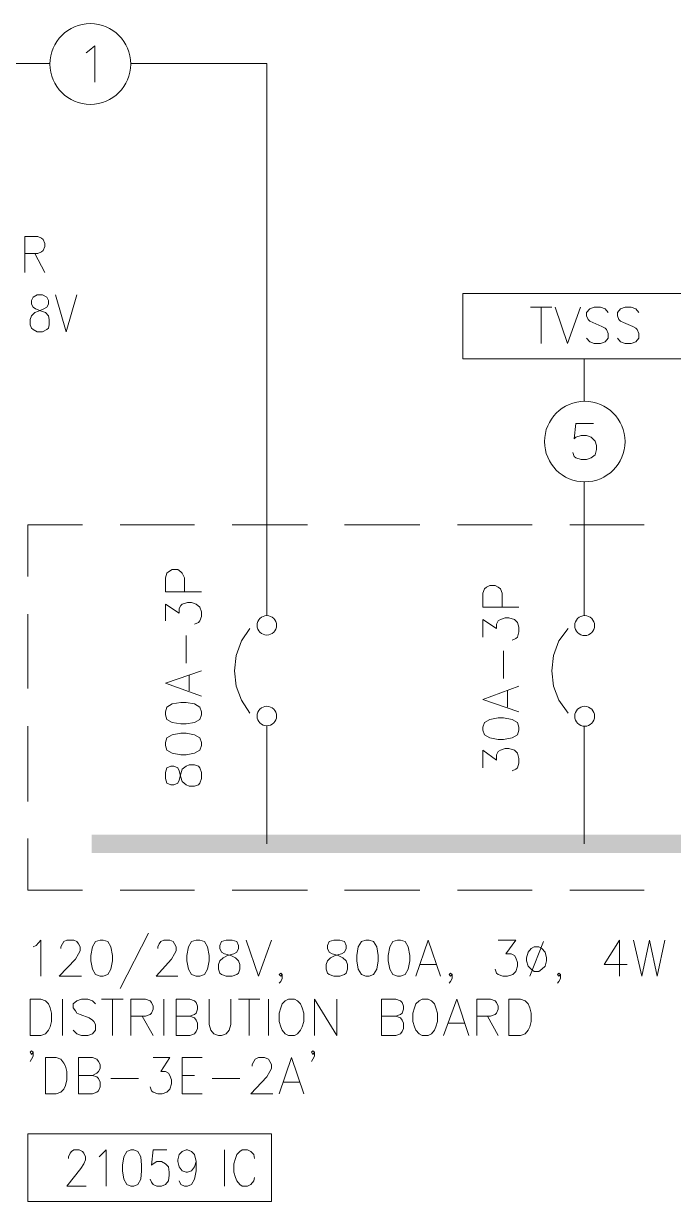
# Model space of a CAD drawing. Header units: inches. Extents: x 0.9 to 46, y 0.8 to 32.4.
# Drawn here: x 29.09 to 30.499, y 17.305 to 19.858 of the extents above; entities that cross this region are included whole.
import ezdxf

# ---------------------------------------------------------------- set-up
doc = ezdxf.new("R2010")
doc.units = ezdxf.units.IN
doc.header["$MEASUREMENT"] = 0
doc.layers.add('PDF_Geometry', color=7, linetype='Continuous')
doc.layers.add('PDF_Solid Fills', color=7, linetype='Continuous')

msp = doc.modelspace()

# ---------------------------------------------------------------- linework, layer by layer
at = {"layer": 'PDF_Geometry', "lineweight": 9}
for points in [[(29.2261, 19.7946), (29.2328, 19.7996), (29.2445, 19.8096), (29.2445, 19.7313)], [(28.8511, 19.7713), (29.1478, 19.7713)], [(29.3228, 19.7713), (29.6178, 19.7713), (29.6178, 18.5747)], [(29.0928, 19.318), (29.0928, 19.3963), (29.1211, 19.3963), (29.1295, 19.393), (29.1328, 19.3896), (29.1361, 19.3813), (29.1361, 19.3746), (29.1328, 19.3663), (29.1295, 19.363), (29.1211, 19.3596), (29.0928, 19.3596)], [(29.1145, 19.3596), (29.1361, 19.318)], [(29.1595, 19.2696), (29.1828, 19.1897), (29.2061, 19.2696)], [(30.1895, 19.243), (30.2361, 19.243)], [(30.2128, 19.243), (30.2128, 19.1646)], [(30.2428, 19.243), (30.2695, 19.1646), (30.2978, 19.243)], [(30.3578, 19.2313), (30.3511, 19.2397), (30.3411, 19.243), (30.3278, 19.243), (30.3178, 19.2397), (30.3111, 19.2313), (30.3111, 19.2247), (30.3144, 19.2163), (30.3178, 19.213), (30.3245, 19.2097), (30.3444, 19.2013), (30.3511, 19.198), (30.3544, 19.1946), (30.3578, 19.1863), (30.3578, 19.1763), (30.3511, 19.168), (30.3411, 19.1646), (30.3278, 19.1646), (30.3178, 19.168), (30.3111, 19.1763)], [(30.4245, 19.2313), (30.4178, 19.2397), (30.4078, 19.243), (30.3945, 19.243), (30.3844, 19.2397), (30.3778, 19.2313), (30.3778, 19.2247), (30.3811, 19.2163), (30.3844, 19.213), (30.3911, 19.2097), (30.4111, 19.2013), (30.4178, 19.198), (30.4211, 19.1946), (30.4245, 19.1863), (30.4245, 19.1763), (30.4178, 19.168), (30.4078, 19.1646), (30.3945, 19.1646), (30.3844, 19.168), (30.3778, 19.1763)], [(30.3061, 19.0397), (30.3061, 19.1313)], [(30.3261, 18.9913), (30.2878, 18.9913), (30.2844, 18.958), (30.2878, 18.9613), (30.2994, 18.9647), (30.3111, 18.9647), (30.3211, 18.9613), (30.3294, 18.953), (30.3328, 18.943), (30.3328, 18.9347), (30.3294, 18.923), (30.3211, 18.9163), (30.3111, 18.913), (30.2994, 18.913), (30.2878, 18.9163), (30.2844, 18.9197), (30.2811, 18.928)], [(30.3061, 18.5747), (30.3061, 18.8647)], [(29.0995, 18.6597), (29.0995, 18.7713), (29.2178, 18.7713)], [(29.2995, 18.7713), (29.4611, 18.7713)], [(29.5428, 18.7713), (29.7061, 18.7713)], [(29.7861, 18.7713), (29.9494, 18.7713)], [(30.0311, 18.7713), (30.1928, 18.7713)], [(30.2745, 18.7713), (30.4361, 18.7713)], [(29.4761, 18.6263), (29.3978, 18.6263), (29.3978, 18.6563), (29.4011, 18.6663), (29.4045, 18.6697), (29.4128, 18.6747), (29.4245, 18.6747), (29.4311, 18.6697), (29.4344, 18.6663), (29.4395, 18.6563), (29.4395, 18.6263)], [(30.1645, 18.593), (30.0861, 18.593), (30.0861, 18.623), (30.0894, 18.633), (30.0944, 18.6363), (30.1011, 18.6397), (30.1128, 18.6397), (30.1194, 18.6363), (30.1244, 18.633), (30.1278, 18.623), (30.1278, 18.593)], [(29.3978, 18.563), (29.3978, 18.5997), (29.4278, 18.5796), (29.4278, 18.5897), (29.4311, 18.5963), (29.4344, 18.5997), (29.4461, 18.603), (29.4545, 18.603), (29.4645, 18.5997), (29.4728, 18.593), (29.4761, 18.583), (29.4761, 18.573), (29.4728, 18.563), (29.4695, 18.5597), (29.4611, 18.5563)], [(29.0995, 18.4163), (29.0995, 18.578)], [(30.0861, 18.528), (30.0861, 18.5663), (30.1161, 18.5463), (30.1161, 18.5563), (30.1194, 18.563), (30.1244, 18.5663), (30.1345, 18.5697), (30.1428, 18.5697), (30.1545, 18.5663), (30.1611, 18.5597), (30.1645, 18.5497), (30.1645, 18.5397), (30.1611, 18.528), (30.1578, 18.5247), (30.1495, 18.5213)], [(30.2711, 18.5463), (30.2511, 18.5197), (30.2395, 18.488), (30.2361, 18.4547), (30.2395, 18.4213), (30.2511, 18.3913), (30.2711, 18.363)], [(29.4428, 18.4713), (29.4428, 18.5313)], [(30.1311, 18.438), (30.1311, 18.498)], [(29.4761, 18.3997), (29.3978, 18.428), (29.4761, 18.4547)], [(29.4495, 18.4113), (29.4495, 18.4447)], [(30.1645, 18.3663), (30.0861, 18.393), (30.1645, 18.4213)], [(30.1394, 18.3763), (30.1394, 18.4113)], [(29.0995, 18.1713), (29.0995, 18.3347)], [(30.3061, 18.3347), (30.3061, 18.0797)], [(30.0861, 18.2447), (30.0861, 18.283), (30.1161, 18.2613), (30.1161, 18.273), (30.1194, 18.2797), (30.1244, 18.283), (30.1345, 18.2863), (30.1428, 18.2863), (30.1545, 18.283), (30.1611, 18.2763), (30.1645, 18.2647), (30.1645, 18.2547), (30.1611, 18.2447), (30.1578, 18.2414), (30.1495, 18.238)], [(29.2178, 17.9797), (29.0995, 17.9797), (29.0995, 18.0913)], [(29.4611, 17.9797), (29.2995, 17.9797)], [(29.7061, 17.9797), (29.5428, 17.9797)], [(29.9494, 17.9797), (29.7861, 17.9797)], [(30.1928, 17.9797), (30.0311, 17.9797)], [(30.4361, 17.9797), (30.2745, 17.9797)], [(29.3611, 17.8863), (29.2995, 17.7663)], [(29.1111, 17.8563), (29.1178, 17.8597), (29.1278, 17.8713), (29.1278, 17.793)], [(29.1711, 17.853), (29.1711, 17.8563), (29.1744, 17.863), (29.1778, 17.868), (29.1845, 17.8713), (29.1995, 17.8713), (29.2061, 17.868), (29.2095, 17.863), (29.2128, 17.8563), (29.2128, 17.848), (29.2095, 17.8414), (29.2028, 17.8297), (29.1678, 17.793), (29.2161, 17.793)], [(29.3811, 17.853), (29.3811, 17.8563), (29.3845, 17.863), (29.3878, 17.868), (29.3945, 17.8713), (29.4078, 17.8713), (29.4145, 17.868), (29.4178, 17.863), (29.4211, 17.8563), (29.4211, 17.848), (29.4178, 17.8414), (29.4111, 17.8297), (29.3778, 17.793), (29.4245, 17.793)], [(29.5728, 17.8713), (29.5995, 17.793), (29.6278, 17.8713)], [(29.9411, 17.793), (29.9678, 17.8713), (29.9945, 17.793)], [(30.1194, 17.8713), (30.1578, 17.8713), (30.1361, 17.8414), (30.1478, 17.8414), (30.1545, 17.838), (30.1578, 17.833), (30.1611, 17.823), (30.1611, 17.8147), (30.1578, 17.803), (30.1511, 17.7963), (30.1394, 17.793), (30.1295, 17.793), (30.1194, 17.7963), (30.1161, 17.7997), (30.1128, 17.808)], [(30.2178, 17.868), (30.1878, 17.793)], [(30.3828, 17.793), (30.3828, 17.8713), (30.3494, 17.818), (30.3994, 17.818)], [(30.4128, 17.8713), (30.4311, 17.793), (30.4478, 17.8713), (30.4644, 17.793), (30.4811, 17.8713)], [(29.6511, 17.7963), (29.6478, 17.793), (29.6444, 17.7963), (29.6478, 17.7997), (29.6511, 17.7963), (29.6511, 17.788), (29.6478, 17.7813), (29.6444, 17.778)], [(29.9511, 17.818), (29.9845, 17.818)], [(30.0194, 17.7963), (30.0161, 17.793), (30.0128, 17.7963), (30.0161, 17.7997), (30.0194, 17.7963), (30.0194, 17.788), (30.0161, 17.7813), (30.0128, 17.778)], [(30.2545, 17.7963), (30.2511, 17.793), (30.2478, 17.7963), (30.2511, 17.7997), (30.2545, 17.7963), (30.2545, 17.788), (30.2511, 17.7813), (30.2478, 17.778)], [(29.1744, 17.743), (29.1744, 17.6647)], [(29.2461, 17.733), (29.2395, 17.7397), (29.2295, 17.743), (29.2161, 17.743), (29.2061, 17.7397), (29.1978, 17.733), (29.1978, 17.7247), (29.2028, 17.718), (29.2061, 17.713), (29.2128, 17.7097), (29.2328, 17.703), (29.2395, 17.698), (29.2428, 17.6947), (29.2461, 17.688), (29.2461, 17.6763), (29.2395, 17.668), (29.2295, 17.6647), (29.2161, 17.6647), (29.2061, 17.668), (29.1978, 17.6763)], [(29.2595, 17.743), (29.3061, 17.743)], [(29.2828, 17.743), (29.2828, 17.6647)], [(29.3228, 17.6647), (29.3228, 17.743), (29.3545, 17.743), (29.3645, 17.7397), (29.3678, 17.7363), (29.3711, 17.728), (29.3711, 17.7214), (29.3678, 17.713), (29.3645, 17.7097), (29.3545, 17.7064), (29.3228, 17.7064)], [(29.3945, 17.743), (29.3945, 17.6647)], [(29.4511, 17.7064), (29.4611, 17.703), (29.4645, 17.698), (29.4678, 17.6913), (29.4678, 17.6797), (29.4645, 17.673), (29.4611, 17.668), (29.4511, 17.6647), (29.4211, 17.6647), (29.4211, 17.743), (29.4511, 17.743), (29.4611, 17.7397), (29.4645, 17.7363), (29.4678, 17.728), (29.4678, 17.7214), (29.4645, 17.713), (29.4611, 17.7097), (29.4511, 17.7064), (29.4211, 17.7064)], [(29.4928, 17.743), (29.4928, 17.688), (29.4961, 17.6763), (29.5028, 17.668), (29.5128, 17.6647), (29.5194, 17.6647), (29.5295, 17.668), (29.5361, 17.6763), (29.5395, 17.688), (29.5395, 17.743)], [(29.5561, 17.743), (29.6028, 17.743)], [(29.5795, 17.743), (29.5795, 17.6647)], [(29.6211, 17.743), (29.6211, 17.6647)], [(29.7211, 17.6647), (29.7211, 17.743), (29.7695, 17.6647), (29.7695, 17.743)], [(29.8978, 17.7064), (29.9078, 17.703), (29.9111, 17.698), (29.9144, 17.6913), (29.9144, 17.6797), (29.9111, 17.673), (29.9078, 17.668), (29.8978, 17.6647), (29.8661, 17.6647), (29.8661, 17.743), (29.8978, 17.743), (29.9078, 17.7397), (29.9111, 17.7363), (29.9144, 17.728), (29.9144, 17.7214), (29.9111, 17.713), (29.9078, 17.7097), (29.8978, 17.7064), (29.8661, 17.7064)], [(30.0011, 17.6647), (30.0295, 17.743), (30.0561, 17.6647)], [(30.0728, 17.6647), (30.0728, 17.743), (30.1028, 17.743), (30.1128, 17.7397), (30.1161, 17.7363), (30.1194, 17.728), (30.1194, 17.7214), (30.1161, 17.713), (30.1128, 17.7097), (30.1028, 17.7064), (30.0728, 17.7064)], [(29.3478, 17.7064), (29.3711, 17.6647)], [(30.0961, 17.7064), (30.1194, 17.6647)], [(30.0111, 17.6913), (30.0461, 17.6913)], [(29.1111, 17.628), (29.1078, 17.623), (29.1045, 17.628), (29.1078, 17.6313), (29.1111, 17.628), (29.1111, 17.6197), (29.1078, 17.613), (29.1045, 17.608)], [(29.7211, 17.628), (29.7178, 17.623), (29.7145, 17.628), (29.7178, 17.6313), (29.7211, 17.628), (29.7211, 17.6197), (29.7178, 17.613), (29.7145, 17.608)], [(29.2395, 17.578), (29.2495, 17.5747), (29.2528, 17.5713), (29.2561, 17.563), (29.2561, 17.553), (29.2528, 17.5447), (29.2495, 17.5413), (29.2395, 17.538), (29.2095, 17.538), (29.2095, 17.6164), (29.2395, 17.6164), (29.2495, 17.613), (29.2528, 17.608), (29.2561, 17.6014), (29.2561, 17.593), (29.2528, 17.5864), (29.2495, 17.583), (29.2395, 17.578), (29.2095, 17.578)], [(29.3711, 17.6164), (29.4078, 17.6164), (29.3878, 17.5864), (29.3978, 17.5864), (29.4045, 17.583), (29.4078, 17.578), (29.4111, 17.568), (29.4111, 17.5597), (29.4078, 17.548), (29.4011, 17.5413), (29.3912, 17.538), (29.3811, 17.538), (29.3711, 17.5413), (29.3678, 17.5447), (29.3645, 17.553)], [(29.4778, 17.538), (29.4344, 17.538), (29.4344, 17.6164), (29.4778, 17.6164)], [(29.5861, 17.598), (29.5861, 17.6014), (29.5895, 17.608), (29.5928, 17.613), (29.5995, 17.6164), (29.6128, 17.6164), (29.6211, 17.613), (29.6244, 17.608), (29.6278, 17.6014), (29.6278, 17.593), (29.6244, 17.5864), (29.6178, 17.5747), (29.5828, 17.538), (29.6311, 17.538)], [(29.6444, 17.538), (29.6711, 17.6164), (29.6978, 17.538)], [(29.2795, 17.5713), (29.3395, 17.5713)], [(29.4344, 17.578), (29.4611, 17.578)], [(29.4995, 17.5713), (29.5595, 17.5713)], [(29.6545, 17.563), (29.6878, 17.563)], [(29.1878, 17.398), (29.1878, 17.4013), (29.1911, 17.4097), (29.1945, 17.413), (29.1995, 17.4164), (29.2111, 17.4164), (29.2178, 17.413), (29.2211, 17.4097), (29.2245, 17.4013), (29.2245, 17.3947), (29.2211, 17.3863), (29.2145, 17.3764), (29.1845, 17.338), (29.2261, 17.338)], [(29.2545, 17.4013), (29.2595, 17.4063), (29.2695, 17.4164), (29.2695, 17.338)], [(29.4011, 17.4164), (29.3711, 17.4164), (29.3678, 17.383), (29.3711, 17.3863), (29.3794, 17.3914), (29.3895, 17.3914), (29.3978, 17.3863), (29.4045, 17.3797), (29.4061, 17.368), (29.4061, 17.3614), (29.4045, 17.3497), (29.3978, 17.3414), (29.3895, 17.338), (29.3794, 17.338), (29.3711, 17.3414), (29.3678, 17.3463), (29.3645, 17.353)], [(29.4645, 17.3914), (29.4611, 17.3797), (29.4545, 17.3713), (29.4461, 17.368), (29.4428, 17.368), (29.4344, 17.3713), (29.4278, 17.3797), (29.4245, 17.3914), (29.4245, 17.3947), (29.4278, 17.4063), (29.4344, 17.413), (29.4428, 17.4164), (29.4461, 17.4164), (29.4545, 17.413), (29.4611, 17.4063), (29.4645, 17.3914), (29.4645, 17.3713), (29.4611, 17.353), (29.4545, 17.3414), (29.4461, 17.338), (29.4395, 17.338), (29.4311, 17.3414), (29.4278, 17.3497)], [(29.5261, 17.4164), (29.5261, 17.338)], [(29.5911, 17.398), (29.5895, 17.4063), (29.5828, 17.413), (29.5761, 17.4164), (29.5645, 17.4164), (29.5595, 17.413), (29.5528, 17.4063), (29.5495, 17.398), (29.5461, 17.3863), (29.5461, 17.368), (29.5495, 17.3564), (29.5528, 17.3497), (29.5595, 17.3414), (29.5645, 17.338), (29.5761, 17.338), (29.5828, 17.3414), (29.5895, 17.3497), (29.5911, 17.3564)]]:
    msp.add_lwpolyline(points, dxfattribs=at)
for points in [[(29.1195, 19.2696), (29.1111, 19.2647), (29.1078, 19.258), (29.1078, 19.2496), (29.1111, 19.243), (29.1161, 19.2397), (29.1295, 19.2346), (29.1378, 19.2313), (29.1445, 19.2247), (29.1461, 19.2163), (29.1461, 19.2046), (29.1445, 19.198), (29.1411, 19.1946), (29.1311, 19.1897), (29.1195, 19.1897), (29.1111, 19.1946), (29.1078, 19.198), (29.1045, 19.2046), (29.1045, 19.2163), (29.1078, 19.2247), (29.1145, 19.2313), (29.1228, 19.2346), (29.1345, 19.2397), (29.1411, 19.243), (29.1445, 19.2496), (29.1445, 19.258), (29.1411, 19.2647), (29.1311, 19.2696)], [(30.0428, 19.1313), (30.5711, 19.1313), (30.5711, 19.273), (30.0428, 19.273)], [(29.4395, 18.6263), (29.4395, 18.6563), (29.4344, 18.6663), (29.4311, 18.6697), (29.4245, 18.6747), (29.4128, 18.6747), (29.4045, 18.6697), (29.4011, 18.6663), (29.3978, 18.6563), (29.3978, 18.6263), (29.4761, 18.6263), (29.3978, 18.6263), (29.3978, 18.6563), (29.4011, 18.6663), (29.4045, 18.6697), (29.4128, 18.6747), (29.4245, 18.6747), (29.4311, 18.6697), (29.4344, 18.6663), (29.4395, 18.6563)], [(29.4611, 18.5563), (29.4695, 18.5597), (29.4728, 18.563), (29.4761, 18.573), (29.4761, 18.583), (29.4728, 18.593), (29.4645, 18.5997), (29.4545, 18.603), (29.4461, 18.603), (29.4344, 18.5997), (29.4311, 18.5963), (29.4278, 18.5897), (29.4278, 18.5796), (29.3978, 18.5997), (29.3978, 18.563), (29.3978, 18.5997), (29.4278, 18.5796), (29.4278, 18.5897), (29.4311, 18.5963), (29.4344, 18.5997), (29.4461, 18.603), (29.4545, 18.603), (29.4645, 18.5997), (29.4728, 18.593), (29.4761, 18.583), (29.4761, 18.573), (29.4728, 18.563), (29.4695, 18.5597)], [(29.5811, 18.363), (29.5628, 18.3913), (29.5511, 18.4213), (29.5478, 18.4547), (29.5511, 18.488), (29.5628, 18.5197), (29.5811, 18.5463), (29.5628, 18.5197), (29.5511, 18.488), (29.5478, 18.4547), (29.5511, 18.4213), (29.5628, 18.3913)], [(29.4428, 18.5313), (29.4428, 18.4713)], [(29.4761, 18.4547), (29.3978, 18.428), (29.4761, 18.3997), (29.3978, 18.428)], [(29.4495, 18.4447), (29.4495, 18.4113)], [(29.3978, 18.3597), (29.4011, 18.3497), (29.4128, 18.343), (29.4311, 18.3397), (29.4428, 18.3397), (29.4611, 18.343), (29.4728, 18.3497), (29.4761, 18.3597), (29.4761, 18.3663), (29.4728, 18.3763), (29.4611, 18.383), (29.4428, 18.3863), (29.4311, 18.3863), (29.4128, 18.383), (29.4011, 18.3763), (29.3978, 18.3663)], [(29.3978, 18.3597), (29.4011, 18.3497), (29.4128, 18.343), (29.4311, 18.3397), (29.4428, 18.3397), (29.4611, 18.343), (29.4728, 18.3497), (29.4761, 18.3597), (29.4761, 18.3663), (29.4728, 18.3763), (29.4611, 18.383), (29.4428, 18.3863), (29.4311, 18.3863), (29.4128, 18.383), (29.4011, 18.3763), (29.3978, 18.3663)], [(29.3978, 18.3597), (29.4011, 18.3497), (29.4128, 18.343), (29.4311, 18.3397), (29.4428, 18.3397), (29.4611, 18.343), (29.4728, 18.3497), (29.4761, 18.3597), (29.4761, 18.3663), (29.4728, 18.3763), (29.4611, 18.383), (29.4428, 18.3863), (29.4311, 18.3863), (29.4128, 18.383), (29.4011, 18.3763), (29.3978, 18.3663)], [(29.6178, 18.0797), (29.6178, 18.3347)], [(30.0861, 18.3263), (30.0894, 18.3163), (30.1011, 18.3097), (30.1194, 18.3063), (30.1311, 18.3063), (30.1495, 18.3097), (30.1611, 18.3163), (30.1645, 18.3263), (30.1645, 18.333), (30.1611, 18.343), (30.1495, 18.3497), (30.1311, 18.353), (30.1194, 18.353), (30.1011, 18.3497), (30.0894, 18.343), (30.0861, 18.333)], [(29.3978, 18.293), (29.4011, 18.283), (29.4128, 18.2763), (29.4311, 18.273), (29.4428, 18.273), (29.4611, 18.2763), (29.4728, 18.283), (29.4761, 18.293), (29.4761, 18.2997), (29.4728, 18.3097), (29.4611, 18.3163), (29.4428, 18.3197), (29.4311, 18.3197), (29.4128, 18.3163), (29.4011, 18.3097), (29.3978, 18.2997)], [(29.3978, 18.293), (29.4011, 18.283), (29.4128, 18.2763), (29.4311, 18.273), (29.4428, 18.273), (29.4611, 18.2763), (29.4728, 18.283), (29.4761, 18.293), (29.4761, 18.2997), (29.4728, 18.3097), (29.4611, 18.3163), (29.4428, 18.3197), (29.4311, 18.3197), (29.4128, 18.3163), (29.4011, 18.3097), (29.3978, 18.2997)], [(29.3978, 18.293), (29.4011, 18.283), (29.4128, 18.2763), (29.4311, 18.273), (29.4428, 18.273), (29.4611, 18.2763), (29.4728, 18.283), (29.4761, 18.293), (29.4761, 18.2997), (29.4728, 18.3097), (29.4611, 18.3163), (29.4428, 18.3197), (29.4311, 18.3197), (29.4128, 18.3163), (29.4011, 18.3097), (29.3978, 18.2997)], [(29.3978, 18.2213), (29.4011, 18.2113), (29.4095, 18.208), (29.4161, 18.208), (29.4245, 18.2113), (29.4278, 18.218), (29.4311, 18.2313), (29.4344, 18.2414), (29.4428, 18.248), (29.4495, 18.2513), (29.4611, 18.2513), (29.4695, 18.248), (29.4728, 18.2447), (29.4761, 18.2347), (29.4761, 18.2213), (29.4728, 18.2113), (29.4695, 18.208), (29.4611, 18.2047), (29.4495, 18.2047), (29.4428, 18.208), (29.4344, 18.2147), (29.4311, 18.2247), (29.4278, 18.238), (29.4245, 18.2447), (29.4161, 18.248), (29.4095, 18.248), (29.4011, 18.2447), (29.3978, 18.2347)], [(29.3978, 18.2213), (29.4011, 18.2113), (29.4095, 18.208), (29.4161, 18.208), (29.4245, 18.2113), (29.4278, 18.218), (29.4311, 18.2313), (29.4344, 18.2414), (29.4428, 18.248), (29.4495, 18.2513), (29.4611, 18.2513), (29.4695, 18.248), (29.4728, 18.2447), (29.4761, 18.2347), (29.4761, 18.2213), (29.4728, 18.2113), (29.4695, 18.208), (29.4611, 18.2047), (29.4495, 18.2047), (29.4428, 18.208), (29.4344, 18.2147), (29.4311, 18.2247), (29.4278, 18.238), (29.4245, 18.2447), (29.4161, 18.248), (29.4095, 18.248), (29.4011, 18.2447), (29.3978, 18.2347)], [(29.3978, 18.2213), (29.4011, 18.2113), (29.4095, 18.208), (29.4161, 18.208), (29.4245, 18.2113), (29.4278, 18.218), (29.4311, 18.2313), (29.4344, 18.2414), (29.4428, 18.248), (29.4495, 18.2513), (29.4611, 18.2513), (29.4695, 18.248), (29.4728, 18.2447), (29.4761, 18.2347), (29.4761, 18.2213), (29.4728, 18.2113), (29.4695, 18.208), (29.4611, 18.2047), (29.4495, 18.2047), (29.4428, 18.208), (29.4344, 18.2147), (29.4311, 18.2247), (29.4278, 18.238), (29.4245, 18.2447), (29.4161, 18.248), (29.4095, 18.248), (29.4011, 18.2447), (29.3978, 18.2347)], [(29.2561, 17.8713), (29.2461, 17.868), (29.2395, 17.8563), (29.2361, 17.838), (29.2361, 17.8264), (29.2395, 17.808), (29.2461, 17.7963), (29.2561, 17.793), (29.2628, 17.793), (29.2728, 17.7963), (29.2795, 17.808), (29.2828, 17.8264), (29.2828, 17.838), (29.2795, 17.8563), (29.2728, 17.868), (29.2628, 17.8713)], [(29.4645, 17.8713), (29.4545, 17.868), (29.4478, 17.8563), (29.4445, 17.838), (29.4445, 17.8264), (29.4478, 17.808), (29.4545, 17.7963), (29.4645, 17.793), (29.4728, 17.793), (29.4828, 17.7963), (29.4895, 17.808), (29.4928, 17.8264), (29.4928, 17.838), (29.4895, 17.8563), (29.4828, 17.868), (29.4728, 17.8713)], [(29.5295, 17.8713), (29.5194, 17.868), (29.5161, 17.8597), (29.5161, 17.853), (29.5194, 17.8447), (29.5261, 17.8414), (29.5395, 17.838), (29.5495, 17.833), (29.5561, 17.8264), (29.5595, 17.818), (29.5595, 17.808), (29.5561, 17.7997), (29.5528, 17.7963), (29.5428, 17.793), (29.5295, 17.793), (29.5194, 17.7963), (29.5161, 17.7997), (29.5128, 17.808), (29.5128, 17.818), (29.5161, 17.8264), (29.5228, 17.833), (29.5328, 17.838), (29.5461, 17.8414), (29.5528, 17.8447), (29.5561, 17.853), (29.5561, 17.8597), (29.5528, 17.868), (29.5428, 17.8713)], [(29.7628, 17.8713), (29.7528, 17.868), (29.7495, 17.8597), (29.7495, 17.853), (29.7528, 17.8447), (29.7595, 17.8414), (29.7728, 17.838), (29.7828, 17.833), (29.7895, 17.8264), (29.7928, 17.818), (29.7928, 17.808), (29.7895, 17.7997), (29.7861, 17.7963), (29.7761, 17.793), (29.7628, 17.793), (29.7528, 17.7963), (29.7495, 17.7997), (29.7461, 17.808), (29.7461, 17.818), (29.7495, 17.8264), (29.7561, 17.833), (29.7661, 17.838), (29.7794, 17.8414), (29.7861, 17.8447), (29.7895, 17.853), (29.7895, 17.8597), (29.7861, 17.868), (29.7761, 17.8713)], [(29.8328, 17.8713), (29.8228, 17.868), (29.8161, 17.8563), (29.8128, 17.838), (29.8128, 17.8264), (29.8161, 17.808), (29.8228, 17.7963), (29.8328, 17.793), (29.8395, 17.793), (29.8494, 17.7963), (29.8561, 17.808), (29.8595, 17.8264), (29.8595, 17.838), (29.8561, 17.8563), (29.8494, 17.868), (29.8395, 17.8713)], [(29.9011, 17.8713), (29.8911, 17.868), (29.8844, 17.8563), (29.8811, 17.838), (29.8811, 17.8264), (29.8844, 17.808), (29.8911, 17.7963), (29.9011, 17.793), (29.9078, 17.793), (29.9178, 17.7963), (29.9245, 17.808), (29.9278, 17.8264), (29.9278, 17.838), (29.9245, 17.8563), (29.9178, 17.868), (29.9078, 17.8713)], [(30.1978, 17.8563), (30.1911, 17.853), (30.1845, 17.8447), (30.1811, 17.833), (30.1811, 17.8264), (30.1845, 17.8147), (30.1911, 17.808), (30.1978, 17.803), (30.2078, 17.803), (30.2144, 17.808), (30.2211, 17.8147), (30.2244, 17.8264), (30.2244, 17.833), (30.2211, 17.8447), (30.2144, 17.853), (30.2078, 17.8563)], [(29.1045, 17.6647), (29.1045, 17.743), (29.1278, 17.743), (29.1378, 17.7397), (29.1445, 17.733), (29.1478, 17.7247), (29.1511, 17.713), (29.1511, 17.6947), (29.1478, 17.683), (29.1445, 17.6763), (29.1378, 17.668), (29.1278, 17.6647)], [(29.6645, 17.743), (29.6578, 17.7397), (29.6511, 17.733), (29.6478, 17.7247), (29.6444, 17.713), (29.6444, 17.6947), (29.6478, 17.683), (29.6511, 17.6763), (29.6578, 17.668), (29.6645, 17.6647), (29.6778, 17.6647), (29.6845, 17.668), (29.6911, 17.6763), (29.6944, 17.683), (29.6978, 17.6947), (29.6978, 17.713), (29.6944, 17.7247), (29.6911, 17.733), (29.6845, 17.7397), (29.6778, 17.743)], [(29.9544, 17.743), (29.9478, 17.7397), (29.9411, 17.733), (29.9378, 17.7247), (29.9344, 17.713), (29.9344, 17.6947), (29.9378, 17.683), (29.9411, 17.6763), (29.9478, 17.668), (29.9544, 17.6647), (29.9678, 17.6647), (29.9745, 17.668), (29.9811, 17.6763), (29.9845, 17.683), (29.9878, 17.6947), (29.9878, 17.713), (29.9845, 17.7247), (29.9811, 17.733), (29.9745, 17.7397), (29.9678, 17.743)], [(30.1428, 17.6647), (30.1428, 17.743), (30.1678, 17.743), (30.1778, 17.7397), (30.1845, 17.733), (30.1878, 17.7247), (30.1911, 17.713), (30.1911, 17.6947), (30.1878, 17.683), (30.1845, 17.6763), (30.1778, 17.668), (30.1678, 17.6647)], [(29.1378, 17.538), (29.1378, 17.6164), (29.1611, 17.6164), (29.1711, 17.613), (29.1778, 17.6047), (29.1811, 17.598), (29.1845, 17.5864), (29.1845, 17.568), (29.1811, 17.5563), (29.1778, 17.548), (29.1711, 17.5413), (29.1611, 17.538)], [(29.0995, 17.4513), (29.6278, 17.4513), (29.6278, 17.3047), (29.0995, 17.3047)], [(29.3228, 17.4164), (29.3144, 17.413), (29.3078, 17.4013), (29.3045, 17.383), (29.3045, 17.3713), (29.3078, 17.353), (29.3144, 17.3414), (29.3228, 17.338), (29.3295, 17.338), (29.3378, 17.3414), (29.3445, 17.353), (29.3461, 17.3713), (29.3461, 17.383), (29.3445, 17.4013), (29.3378, 17.413), (29.3295, 17.4164)]]:
    msp.add_lwpolyline(points, close=True, dxfattribs=at)
for centre, radius in [((29.2351, 19.7703), 0.0877), ((30.3072, 18.9518), 0.0873), ((29.6178, 18.5535), 0.0211), ((29.6178, 18.5535), 0.0211), ((30.307, 18.553), 0.0216), ((29.6178, 18.3569), 0.0211), ((29.6178, 18.3569), 0.0211), ((30.307, 18.3564), 0.0216)]:
    msp.add_circle(centre, radius, dxfattribs=at)
at = {"layer": 'PDF_Solid Fills', "color": 8, "lineweight": 9, "true_color": 0x808080, "transparency": 33554559}
for points in [[(38.2926, 18.0597), (38.2926, 18.0997), (29.2378, 18.0597)], [(38.2926, 18.0997), (29.2378, 18.0597), (29.2378, 18.0997)]]:
    msp.add_solid(points, dxfattribs=at)

doc.saveas('drawing.dxf')
